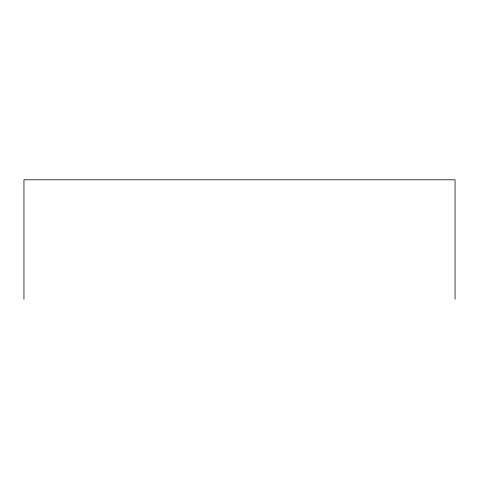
<?xml version="1.0" encoding="UTF-8"?>
<svg xmlns="http://www.w3.org/2000/svg" width="479" height="479" viewBox="0 0 479 479"><rect width="100%" height="100%" fill="white"/><g stroke="black" fill="none" stroke-linecap="round" stroke-linejoin="round"><path stroke-width="0.72" d="M455.05 299.207L455.05 179.793L23.95 179.793L23.95 299.207"/></g></svg>
